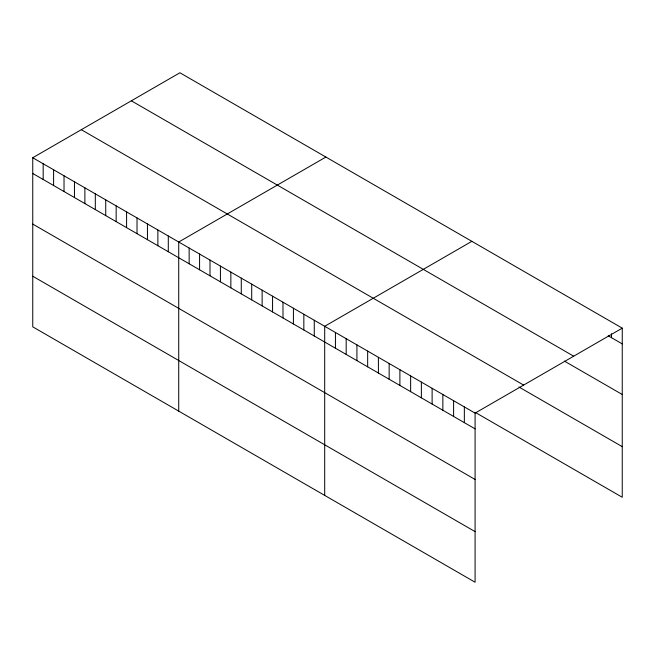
<?xml version="1.0" encoding="UTF-8"?>
<svg xmlns="http://www.w3.org/2000/svg" width="655" height="655" viewBox="0 0 655 655"><rect width="100%" height="100%" fill="white"/><g stroke="black" fill="none" stroke-linecap="round" stroke-linejoin="round"><path stroke-width="0.98" d="M32.75 157.732L475.088 413.117L475.088 582.23L32.75 326.845L32.75 157.732L179.912 72.77L622.25 328.155L622.25 497.268L475.162 412.339M325.887 157.053L178.725 242.014L178.725 411.119M471.854 241.327L324.692 326.288L324.692 495.401M475.088 413.117L622.25 328.155M608.2 335.778L622.25 343.891M131.352 100.813L573.69 356.189M564.405 361.11L622.25 394.498M81.31 129.698L523.648 385.083M518.957 387.015L622.25 446.653M32.75 173.469L475.088 428.853M32.75 224.084L475.088 479.468M32.75 276.23L475.088 531.614M611.508 333.755L611.508 337.685M464.346 406.919L464.346 422.647M453.604 400.713L453.604 416.449M442.862 394.515L442.862 410.243M432.12 388.309L432.12 404.045M421.378 382.111L421.378 397.839M410.636 375.904L410.636 391.641M399.894 369.707L399.894 385.435M389.152 363.5L389.152 379.237M378.402 357.302L378.402 373.031M367.66 351.096L367.66 366.833M356.918 344.89L356.918 360.627M346.176 338.692L346.176 354.429M335.434 332.486L335.434 348.223M314.269 320.27L314.269 335.999M303.838 314.244L303.838 329.981M293.415 308.227L293.415 323.963M282.985 302.209L282.985 317.945M272.562 296.191L272.562 311.919M262.131 290.173L262.131 305.901M251.708 284.147L251.708 299.884M241.277 278.129L241.277 293.866M230.855 272.112L230.855 287.84M220.424 266.094L220.424 281.822M210.001 260.068L210.001 275.804M199.578 254.05L199.578 269.786M189.148 248.032L189.148 263.769M168.294 235.988L168.294 251.725M157.871 229.97L157.871 245.707M147.441 223.953L147.441 239.689M137.018 217.935L137.018 233.663M126.587 211.917L126.587 227.645M116.164 205.891L116.164 221.627M105.733 199.873L105.733 215.61M95.311 193.855L95.311 209.584M84.88 187.838L84.88 203.566M74.457 181.812L74.457 197.548M64.026 175.794L64.026 191.53M53.604 169.776L53.604 185.512M43.173 163.758L43.173 179.486"/></g></svg>
